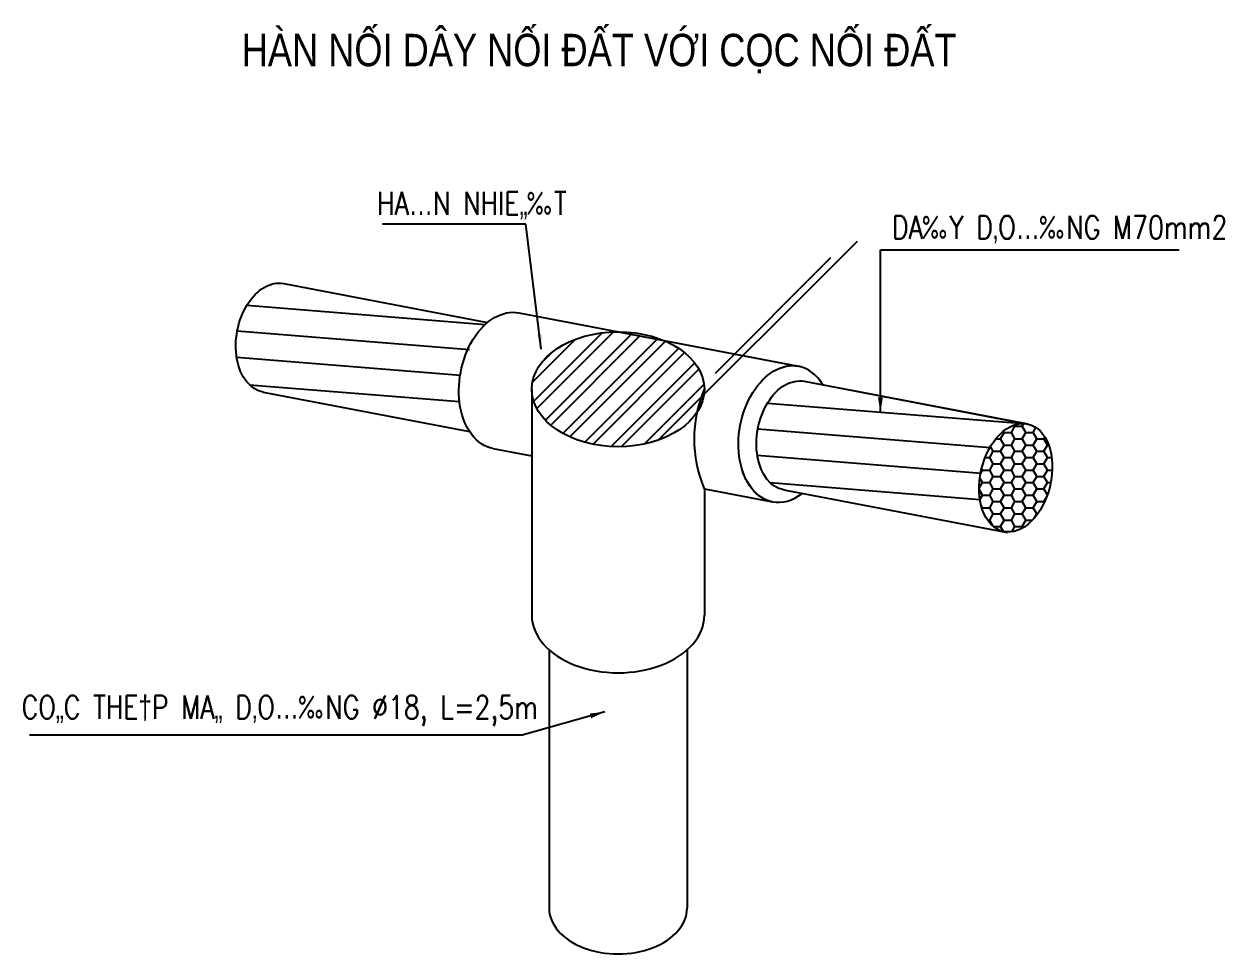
# Model space of a CAD drawing. Extents: x -5343388 to 7033982, y -486386 to 188356.
# Drawn here: x 550356 to 563331, y -4361 to 5686 of the extents above; entities that cross this region are included whole.
import ezdxf
from ezdxf.enums import TextEntityAlignment as Align

# ---------------------------------------------------------------- set-up
doc = ezdxf.new("R2010")
doc.units = 0
doc.header["$MEASUREMENT"] = 0
doc.linetypes.add('DASHED', pattern=[0.75, 0.5, -0.25])
for name, color, linetype in [('0-DAY', 4, 'DASHED'), ('2', 2, 'Continuous'), ('CSET', 2, 'Continuous'), ('text', 2, 'Continuous')]:
    doc.layers.add(name, color=color, linetype=linetype)
doc.styles.add('dim', font='romans.shx', dxfattribs={"width": 0.8})
doc.styles.add('ROMANS1', font='ROMANS1.shx')
doc.styles.add('TEXT1', font='', dxfattribs={"width": 0.85, "height": 200})
doc.styles.get('TEXT1').set_extended_font_data('.VnArialH')
doc.dimstyles.new('LEAD', dxfattribs={"dimtxt": 100, "dimasz": 160, "dimexe": 100, "dimexo": 0, "dimgap": 50, "dimtad": 1, "dimdec": 0, "dimzin": 0, "dimdsep": 46, "dimtxsty": 'dim', "dimcen": 0.09, "dimclrd": 1, "dimclre": 1, "dimadec": 0, "dimazin": 0, "dimtfac": 1, "dimtdec": 0, "dimtofl": 0, "dimtmove": 0, "dimatfit": 3, "dimfxl": 1, "dimtolj": 1, "dimtzin": 0, "dimarcsym": 0})

msp = doc.modelspace()

# ---------------------------------------------------------------- hatches: boundary and pattern name
at = {"layer": 'CSET'}
h = msp.add_hatch(dxfattribs=at)
h.set_pattern_fill('ANSI32', color=256, scale=625.074089, style=0)
h.set_pattern_definition([(45, (561648.37, 5738.26), (-165.748, 165.748), []), (45, (561758.87, 5738.26), (-165.748, 165.748), [])])
edge = h.paths.add_edge_path()
edge.add_ellipse((556774.43873, 1740.07857), major_axis=(-932.38947, 0), ratio=0.6659629099, start_angle=180, end_angle=238.024322626)
edge.add_line((557268.19416, 2266.80248), (556774.44029, 2361.01537))
edge.add_ellipse((556774.43873, 1740.07857), major_axis=(-932.38947, 0), ratio=0.6659629099, start_angle=269.99990442, end_angle=360)
edge.add_ellipse((556774.43873, 1740.07857), major_axis=(-932.38947, 0), ratio=0.6659629099, start_angle=0, end_angle=156.676699225)
edge.add_ellipse((583448.82356, 1202.22393), major_axis=(-25849.96359, 0), ratio=0.22789034888, start_angle=354.761500364, end_angle=357.158691313, ccw=False)
h = msp.add_hatch(dxfattribs=at)
h.set_pattern_fill('HONEY', color=256, scale=625.074089, style=0)
h.set_pattern_definition([(0, (561648.374, 5738.264), (117.2014, 67.66625), [78.1343, -156.2685]), (120, (561648.374, 5738.264), (-117.2014, 67.66626), [78.1343, -156.2685]), (60, (561648.374, 5738.264), (3e-07, 135.3325), [-156.2685, 78.1343])])
edge = h.paths.add_edge_path()
edge.add_ellipse((561069.91557, 784.06949), major_axis=(132.93672, 580.50988), ratio=0.6407465602, start_angle=121.786535673, end_angle=360)
edge.add_line((561202.85229, 1364.57937), (561202.37762, 1364.66994))
edge.add_line((561202.37762, 1364.66994), (561131.88195, 1370.32525))
edge.add_ellipse((561069.91557, 784.06949), major_axis=(132.93672, 580.50988), ratio=0.6407465602, start_angle=10.641028067, end_angle=64.322939181)
edge.add_ellipse((561069.91557, 784.06949), major_axis=(132.93672, 580.50988), ratio=0.6407465602, start_angle=64.322939181, end_angle=93.337187911)
edge.add_ellipse((561069.91557, 784.06949), major_axis=(132.93672, 580.50988), ratio=0.6407465602, start_angle=93.337187911, end_angle=121.786535673)

# ---------------------------------------------------------------- linework, layer by layer
for p, q in [((553161.68224, 2882.1393, 6951.94908), (555364.08305, 2461.90047, 6951.94908)), ((553161.68224, 2882.1393, 6951.94908), (555364.08305, 2461.90047, 6951.94908)), ((552764.04603, 2646.79845, 6951.94908), (555339.29481, 2440.20654, 6951.94908)), ((555700.8986, 2565.85725, 6951.94908), (558721.58976, 1989.4809, 6951.94908)), ((555700.8986, 2565.85725, 6951.94908), (558722.18301, 1989.3677, 6951.94908)), ((552660.01403, 2369.94674, 6951.94908), (555170.5365, 2168.54731, 6951.94908)), ((552653.61403, 2085.26278, 6951.94908), (555073.39196, 1891.14307, 6951.94908)), ((558785.82476, 1825.771, 6951.94908), (561202.37769, 1364.66993, 6951.94908)), ((558785.82476, 1825.771, 6951.94908), (561202.85229, 1364.57937, 6951.94908)), ((552791.4679, 1789.00647, 6951.94908), (555059.57593, 1607.05404, 6951.94908)), ((552939.21432, 1709.59879, 6951.94908), (555169.14177, 1284.10761, 6951.94908)), ((552939.21432, 1709.59879, 6951.94908), (555169.14177, 1284.10761, 6951.94908)), ((555842.04927, 1740.07857, 6951.94908), (555842.04927, -702.39399, 6951.94908)), ((558388.18855, 1590.43015, 6951.94908), (561202.37762, 1364.66994, 6951.94908)), ((558284.15655, 1313.57844, 6951.94908), (560794.67903, 1112.17901, 6951.94908)), ((555421.28897, 1100.47171, 6951.94908), (555842.04927, 1020.18668, 6951.94908)), ((555421.28897, 1100.47171, 6951.94908), (555842.04927, 1020.18668, 6951.94908)), ((558277.75655, 1028.89448, 6951.94908), (560697.53449, 834.77477, 6951.94908)), ((557706.8282, 664.36929, 6951.94908), (557706.8282, -702.39399, 6951.94908)), ((557706.8282, 664.36929, 6951.94908), (558441.98013, 524.09537, 6951.94908)), ((557706.8282, 664.36929, 6951.94908), (558442.57338, 523.98217, 6951.94908)), ((558415.61043, 732.63817, 6951.94908), (560683.71845, 550.68574, 6951.94908)), ((558563.35684, 653.23049, 6951.94908), (560979.90977, 192.12941, 6951.94908)), ((558563.35684, 653.23049, 6951.94908), (560980.38437, 192.03885, 6951.94908)), ((556028.52716, -1074.95608, 6951.94908), (556028.52716, -3863.76993, 6951.94908)), ((556028.52716, -1074.95608, 6951.94908), (556028.52716, -3864.37388, 6951.94908)), ((557520.35031, -1074.95608, 6951.94908), (557520.35031, -3863.76993, 6951.94908)), ((557520.35031, -1074.95608, 6951.94908), (557520.35031, -3864.37388, 6951.94908))]:
    msp.add_line(p, q, dxfattribs=at)
at = {"layer": 'CSET', "extrusion": (0, 0, -1)}
for centre, major_axis, ratio, start_param, end_param in [((553050.44828, 2295.86905, 6951.94908), (111.23396, 586.27026), 0.6659629099, 3.1415926536, 6.2831853072), ((555561.85615, 1833.01943, 6951.94908), (139.04245, 732.83782), 0.6659629099, 3.1415926536, 6.2831853072), ((558581.95395, 1256.75566, 6951.94908), (139.04245, 732.83782), 0.6659629099, 3.1415926536, 6.2831853072), ((558582.54731, 1256.64308, 6951.94908), (139.04245, 732.83782), 0.6659629099, 3.1415926536, 6.2831853072), ((558674.5908, 1239.50075, 6951.94908), (111.23396, 586.27026), 0.6659629099, 3.1415926536, 6.2831853072), ((583448.82356, 1202.22393, 6951.94908), (-25849.96359, 0), 0.2278903489, -0.0914290665, 0.0914290665)]:
    msp.add_ellipse(centre, major_axis=major_axis, ratio=ratio, start_param=start_param, end_param=end_param, dxfattribs=at)
at = {"layer": 'CSET'}
for centre, major_axis, ratio in [((556774.43873, 1740.07857, 6951.94908), (-932.38947, 0), 0.6659629099), ((561069.91557, 784.06949, 6951.94908), (132.93672, 580.50988), 0.6407465602)]:
    msp.add_ellipse(centre, major_axis=major_axis, ratio=ratio, dxfattribs=at)
for centre, major_axis, start_param, end_param in [((558581.78495, 1256.78814, 6951.94908), (139.80481, 732.69277), 5.6406078249, 6.2831853072), ((558582.3782, 1256.67494, 6951.94908), (139.80481, 732.69277), 5.6406078251, 6.2831853072), ((558581.78495, 1256.78814, 6951.94908), (139.80481, 732.69277), 3.1415926536, 3.7860176941), ((558582.3782, 1256.67494, 6951.94908), (139.80481, 732.69277), 3.1415926536, 3.7860176944), ((556774.43873, -702.39399, 6951.94908), (-932.38947, 0), 0, 3.1415926536), ((556774.43873, -3863.76993, 6951.94908), (745.91157, 0), 3.1415926536, 6.2831853072), ((556774.43873, -3864.37388, 6951.94908), (745.91157, 0), 3.1415926536, 6.2831853072)]:
    msp.add_ellipse(centre, major_axis=major_axis, ratio=0.6659629099, start_param=start_param, end_param=end_param, dxfattribs=at)

# ---------------------------------------------------------------- texts
at = {"layer": '2', "color": 6, "style": 'TEXT1', "width": 0.8}
msp.add_text('HµN NèI D¢Y NèI §ÊT VíI CäC NèI §ÊT', height=350, dxfattribs=at).set_placement((552708.00506, 5230.08355, -18120.64876))
at = {"layer": 'text', "style": 'ROMANS1', "width": 0.8}
msp.add_text('HA…N NHIE„‰T', height=250, dxfattribs=at).set_placement((554171.14849, 3748.99855, 4518.7669), align=Align.MIDDLE_LEFT)
for s, p in [('DA‰Y D‚O…‰NG M70mm2', (559733.18333, 3364.73128, 4518.7669)), ('CO„C THE†P MA„ D‚O…‰NG %%C18, L=2,5m', (550330.43944, -1819.83986, 7423.55962))]:
    msp.add_text(s, height=250, dxfattribs=at).set_placement(p)

# ---------------------------------------------------------------- leaders
at = {"layer": '0-DAY', "linetype": 'ByBlock'}
for points in [[(555943.68738, 2174.89636, 4518.7669), (555778.85009, 3524.24606, 4518.7669), (554230.66997, 3524.24606, 4518.7669)], [(559608.34767, 1491.52189, 4518.7669), (559608.34767, 3244.60896, 4518.7669), (562835.26986, 3244.60896, 4518.7669)], [(556630.0926, -1745.41608, 2085.58472), (555737.2442, -1997.93489, 2085.58472), (550415.06324, -1997.93489, 2085.58472)]]:
    msp.add_leader(points, dimstyle='LEAD', override={"dimgap": 1.5, "dimtad": 0}, dxfattribs=at)

doc.saveas('drawing.dxf')
